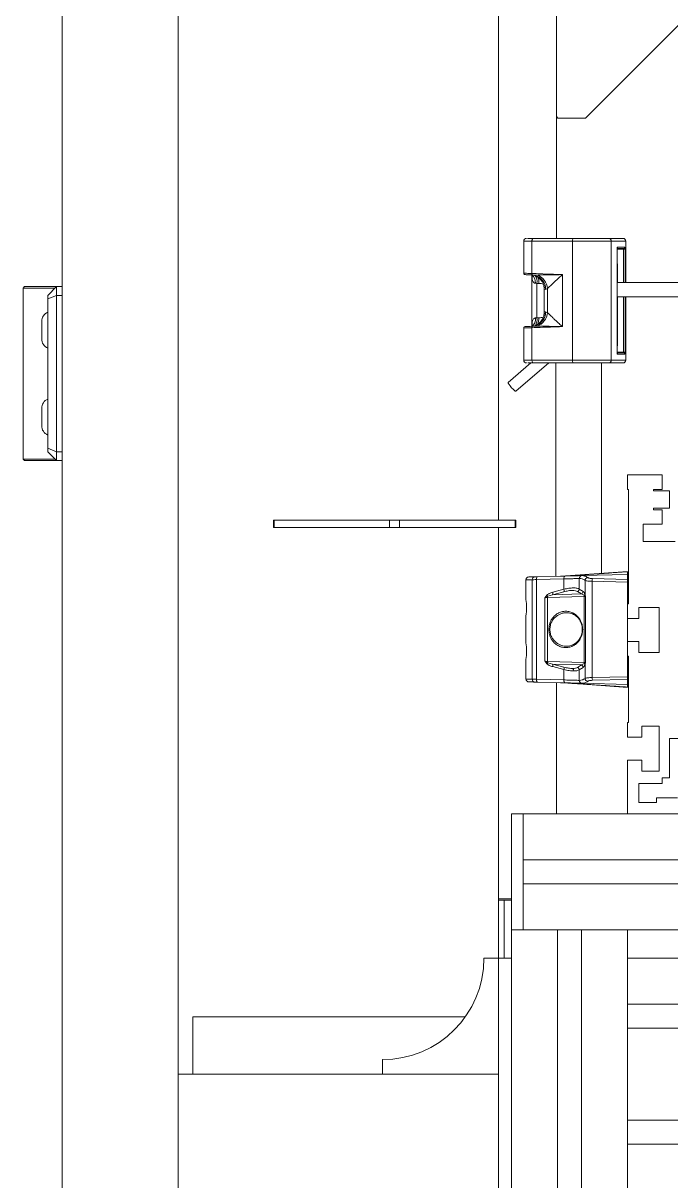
# Model space of a CAD drawing. Header units: millimetres. Extents: x 169 to 14583, y -399 to 10804.
# Drawn here: x 11389.7 to 11613.2, y 1753.1 to 2152.7 of the extents above; entities that cross this region are included whole.
import ezdxf

# ---------------------------------------------------------------- set-up
doc = ezdxf.new("R2010")
doc.units = ezdxf.units.MM
doc.header["$LTSCALE"] = 35

msp = doc.modelspace()

# ---------------------------------------------------------------- linework, layer by layer
at = {"color": 7, "linetype": 'Continuous', "lineweight": 18}
for p, q in [((11403.243, 1076.159), (11403.243, 3276.159)), ((11443.243, 3236.159), (11443.243, 1076.159)), ((11553.743, 1981.159), (11553.743, 2199.459)), ((11573.743, 2078.459), (11573.743, 2199.459)), ((11653.743, 2189.959), (11583.743, 2119.959)), ((11573.743, 2120.459), (11574.243, 2119.959)), ((11583.743, 2119.959), (11574.243, 2119.959)), ((11578.847, 2078.459), (11579.153, 2078.459)), ((11596.682, 2078.459), (11591.717, 2078.459)), ((11562.472, 2077.459), (11562.472, 2066.317)), ((11562.472, 2077.459), (11565.308, 2077.459)), ((11565.308, 2077.459), (11579.315, 2077.459)), ((11565.308, 2077.459), (11565.308, 2066.32)), ((11579.315, 2077.459), (11592.699, 2077.459)), ((11579.315, 2036.459), (11579.315, 2077.459)), ((11592.699, 2036.459), (11592.699, 2077.459)), ((11592.699, 2077.459), (11597.664, 2077.459)), ((11594.666, 2074.759), (11594.666, 2039.159)), ((11594.675, 2074.759), (11594.666, 2074.759)), ((11594.675, 2039.159), (11594.675, 2074.759)), ((11594.675, 2074.759), (11596.892, 2074.759)), ((11594.682, 2074.959), (11596.854, 2074.959)), ((11597.345, 2075.459), (11594.798, 2075.459)), ((11597.477, 2074.759), (11596.892, 2074.759)), ((11596.892, 2074.759), (11596.892, 2063.234)), ((11597.477, 2063.234), (11597.477, 2074.759)), ((11597.664, 2077.459), (11597.664, 2063.234)), ((11597.699, 2077.459), (11597.664, 2077.459)), ((11597.699, 2063.234), (11597.699, 2077.459)), ((11594.798, 2069.559), (11594.675, 2069.559)), ((11594.798, 2069.559), (11594.807, 2069.559)), ((11594.798, 2063.234), (11594.798, 2069.559)), ((11594.807, 2063.234), (11594.807, 2069.559)), ((11565.279, 2065.629), (11565.279, 2048.289)), ((11565.302, 2065.83), (11566.215, 2065.709)), ((11565.302, 2065.83), (11565.533, 2065.821)), ((11565.364, 2065.456), (11565.358, 2065.629)), ((11565.533, 2065.821), (11567.122, 2065.791)), ((11567.045, 2062.901), (11566.485, 2062.944)), ((11567.045, 2051.017), (11567.045, 2062.901)), ((11567.728, 2062.888), (11567.045, 2062.901)), ((11575.835, 2065.934), (11575.835, 2047.984)), ((11633.784, 2063.234), (11594.675, 2063.234)), ((11390.243, 2061.779), (11389.743, 2061.279)), ((11389.743, 2061.279), (11389.743, 2002.279)), ((11400.743, 2061.279), (11389.743, 2061.279)), ((11390.243, 2061.779), (11401.243, 2061.779)), ((11401.243, 2061.779), (11398.243, 2058.779)), ((11401.243, 2058.779), (11398.243, 2057.536)), ((11398.243, 2057.536), (11398.243, 2058.779)), ((11401.243, 2061.779), (11401.243, 2058.779)), ((11401.243, 2061.779), (11403.243, 2061.779)), ((11401.243, 2058.779), (11401.243, 2004.779)), ((11403.243, 2058.779), (11401.243, 2058.779)), ((11569.586, 2060.877), (11569.586, 2053.041)), ((11570.044, 2060.833), (11569.969, 2060.833)), ((11570.673, 2061.133), (11570.044, 2060.833)), ((11570.673, 2061.133), (11570.673, 2052.785)), ((11594.675, 2058.234), (11630.535, 2058.234)), ((11594.798, 2041.559), (11594.798, 2058.234)), ((11594.807, 2041.559), (11594.807, 2058.234)), ((11596.892, 2058.234), (11596.892, 2039.159)), ((11597.477, 2039.159), (11597.477, 2058.234)), ((11597.664, 2058.234), (11597.664, 2036.459)), ((11597.699, 2036.459), (11597.699, 2058.234)), ((11398.243, 2006.022), (11398.243, 2057.536)), ((11566.485, 2050.974), (11567.045, 2051.017)), ((11567.045, 2051.017), (11567.728, 2051.03)), ((11569.969, 2053.085), (11570.044, 2053.085)), ((11570.044, 2053.085), (11570.673, 2052.785)), ((11396.143, 2043.779), (11396.143, 2049.779)), ((11562.472, 2047.601), (11562.472, 2036.459)), ((11566.217, 2048.209), (11565.302, 2048.088)), ((11565.533, 2048.097), (11565.302, 2048.088)), ((11565.308, 2036.459), (11565.308, 2047.598)), ((11565.358, 2048.289), (11565.364, 2048.456)), ((11567.122, 2048.127), (11565.533, 2048.097)), ((11594.675, 2039.159), (11594.666, 2039.159)), ((11594.675, 2041.559), (11594.798, 2041.559)), ((11596.892, 2039.159), (11594.675, 2039.159)), ((11596.854, 2038.959), (11594.682, 2038.959)), ((11594.798, 2041.559), (11594.807, 2041.559)), ((11594.798, 2038.459), (11597.345, 2038.459)), ((11596.892, 2039.159), (11597.477, 2039.159)), ((11564.97, 2035.459), (11557.105, 2028.741)), ((11559.703, 2025.699), (11571.129, 2035.459)), ((11565.308, 2036.459), (11562.472, 2036.459)), ((11563.522, 2035.459), (11563.534, 2035.459)), ((11579.315, 2036.459), (11565.308, 2036.459)), ((11573.543, 2035.459), (11573.543, 1961.812)), ((11592.699, 2036.459), (11579.315, 2036.459)), ((11589.343, 1962.823), (11589.343, 2035.459)), ((11596.682, 2035.459), (11591.717, 2035.459)), ((11597.664, 2036.459), (11592.699, 2036.459)), ((11597.664, 2036.459), (11597.699, 2036.459)), ((11396.143, 2013.779), (11396.143, 2019.779)), ((11389.743, 2002.279), (11390.243, 2001.779)), ((11389.743, 2002.279), (11400.743, 2002.279)), ((11401.243, 2004.779), (11398.243, 2006.022)), ((11398.243, 2004.779), (11398.243, 2006.022)), ((11401.243, 2001.779), (11398.243, 2004.779)), ((11401.243, 2004.779), (11401.243, 2001.779)), ((11401.243, 2004.779), (11403.243, 2004.779)), ((11401.243, 2001.779), (11390.243, 2001.779)), ((11403.243, 2001.779), (11401.243, 2001.779)), ((11598.243, 1991.779), (11598.243, 1996.779)), ((11598.243, 1996.779), (11610.243, 1996.779)), ((11610.243, 1996.779), (11610.243, 1991.779)), ((11598.643, 1991.779), (11598.243, 1991.779)), ((11598.643, 1952.279), (11598.643, 1991.779)), ((11607.243, 1991.779), (11607.243, 1991.279)), ((11610.243, 1991.779), (11607.243, 1991.779)), ((11607.243, 1991.279), (11612.743, 1991.279)), ((11612.743, 1991.279), (11612.743, 1985.279)), ((11607.243, 1985.279), (11607.243, 1984.779)), ((11612.743, 1985.279), (11607.243, 1985.279)), ((11607.243, 1984.779), (11610.243, 1984.779)), ((11610.243, 1984.779), (11610.243, 1979.779)), ((11476.085, 1981.159), (11476.085, 1978.659)), ((11476.085, 1981.159), (11476.352, 1981.159)), ((11476.352, 1978.659), (11476.085, 1978.659)), ((11476.352, 1981.159), (11476.352, 1978.659)), ((11516.19, 1981.159), (11476.352, 1981.159)), ((11516.19, 1978.659), (11476.352, 1978.659)), ((11516.19, 1978.659), (11516.19, 1981.159)), ((11516.19, 1981.159), (11519.654, 1981.159)), ((11519.654, 1978.659), (11516.19, 1978.659)), ((11519.654, 1981.159), (11519.654, 1978.659)), ((11559.491, 1981.159), (11519.654, 1981.159)), ((11559.491, 1978.659), (11519.654, 1978.659)), ((11553.743, 1850.459), (11553.743, 1978.659)), ((11559.491, 1978.659), (11559.491, 1981.159)), ((11559.491, 1981.159), (11559.759, 1981.159)), ((11559.759, 1978.659), (11559.491, 1978.659)), ((11559.759, 1978.659), (11559.759, 1981.159)), ((11603.743, 1979.779), (11603.743, 1973.779)), ((11610.243, 1979.779), (11603.743, 1979.779)), ((11603.743, 1973.779), (11614.743, 1973.779)), ((11577.01, 1961.943), (11598.243, 1963.459)), ((11596.984, 1963.369), (11577.154, 1961.947)), ((11582.563, 1962.048), (11598.243, 1962.459)), ((11598.243, 1963.459), (11596.984, 1963.369)), ((11598.243, 1960.721), (11598.243, 1962.459)), ((11563.243, 1960.627), (11563.243, 1953.833)), ((11565.402, 1926.296), (11565.402, 1960.622)), ((11566.839, 1960.647), (11576.339, 1960.896)), ((11566.839, 1926.271), (11566.839, 1960.647)), ((11567.226, 1961.647), (11576.726, 1961.896)), ((11575.211, 1961.856), (11577.01, 1961.943)), ((11577.01, 1961.94), (11575.818, 1961.884)), ((11576.339, 1960.896), (11576.339, 1957.325)), ((11577.719, 1961.988), (11577.01, 1961.94)), ((11577.154, 1961.947), (11577.01, 1961.943)), ((11577.01, 1961.94), (11577.01, 1961.943)), ((11581.645, 1961.049), (11581.651, 1961.049)), ((11581.651, 1961.049), (11581.651, 1957.415)), ((11582.569, 1962.049), (11582.563, 1962.048)), ((11583.642, 1960.393), (11583.642, 1955.603)), ((11586.052, 1960.064), (11598.243, 1959.788)), ((11586.052, 1926.854), (11586.052, 1960.064)), ((11586.167, 1961.018), (11598.243, 1960.721)), ((11598.243, 1952.279), (11598.243, 1959.788)), ((11570.487, 1955.328), (11569.739, 1954.334)), ((11570.751, 1954.934), (11569.739, 1954.334)), ((11569.739, 1954.334), (11569.739, 1932.584)), ((11570.697, 1954.54), (11583.381, 1954.872)), ((11570.697, 1954.54), (11570.697, 1932.378)), ((11572.429, 1955.442), (11570.751, 1954.934)), ((11576.303, 1956.459), (11572.429, 1955.442)), ((11582.371, 1955.702), (11572.429, 1955.442)), ((11576.339, 1957.325), (11572.465, 1956.308)), ((11582.371, 1955.702), (11581.083, 1956.549)), ((11582.939, 1956.568), (11581.651, 1957.415)), ((11583.384, 1955.237), (11582.371, 1955.702)), ((11583.381, 1954.872), (11583.443, 1954.873)), ((11583.381, 1932.046), (11583.381, 1954.872)), ((11583.417, 1955.201), (11583.384, 1955.237)), ((11583.473, 1955.155), (11583.417, 1955.201)), ((11583.443, 1954.873), (11583.829, 1954.814)), ((11583.829, 1954.814), (11583.473, 1955.155)), ((11583.642, 1955.603), (11583.66, 1955.529)), ((11583.66, 1955.529), (11583.829, 1954.814)), ((11583.829, 1954.814), (11583.829, 1932.104)), ((11563.243, 1953.833), (11563.24, 1953.836)), ((11598.243, 1947.279), (11598.243, 1952.279)), ((11598.243, 1952.279), (11598.643, 1952.279)), ((11609.243, 1951.029), (11602.243, 1951.029)), ((11602.243, 1951.029), (11602.243, 1947.279)), ((11609.243, 1935.529), (11609.243, 1951.029)), ((11563.24, 1948.082), (11563.243, 1948.085)), ((11563.243, 1948.085), (11563.243, 1938.833)), ((11598.243, 1939.279), (11598.243, 1947.279)), ((11602.243, 1947.279), (11598.243, 1947.279)), ((11571.496, 1943.459), (11571.143, 1943.459)), ((11582.824, 1943.459), (11582.693, 1943.459)), ((11563.243, 1938.833), (11563.24, 1938.836)), ((11598.243, 1934.279), (11598.243, 1939.279)), ((11598.243, 1939.279), (11602.243, 1939.279)), ((11602.243, 1939.279), (11602.243, 1935.529)), ((11598.243, 1927.13), (11598.243, 1934.279)), ((11598.643, 1934.279), (11598.243, 1934.279)), ((11598.643, 1911.279), (11598.643, 1934.279)), ((11602.243, 1935.529), (11609.243, 1935.529)), ((11563.24, 1933.082), (11563.243, 1933.085)), ((11563.243, 1933.085), (11563.243, 1926.291)), ((11569.739, 1932.584), (11570.487, 1931.59)), ((11569.739, 1932.584), (11570.751, 1931.984)), ((11583.381, 1932.046), (11570.697, 1932.378)), ((11570.751, 1931.984), (11572.429, 1931.476)), ((11582.371, 1931.216), (11572.429, 1931.476)), ((11572.429, 1931.476), (11576.303, 1930.459)), ((11572.465, 1930.61), (11576.339, 1929.593)), ((11581.083, 1930.369), (11582.371, 1931.216)), ((11581.651, 1929.503), (11582.939, 1930.35)), ((11582.371, 1931.216), (11583.384, 1931.681)), ((11583.829, 1932.104), (11583.381, 1932.046)), ((11583.384, 1931.681), (11583.417, 1931.717)), ((11583.417, 1931.717), (11583.829, 1932.104)), ((11583.66, 1931.389), (11583.642, 1931.315)), ((11583.642, 1931.315), (11583.642, 1926.525)), ((11583.829, 1932.104), (11583.66, 1931.389)), ((11563.375, 1926.346), (11563.243, 1926.35)), ((11576.339, 1926.022), (11566.839, 1926.271)), ((11576.339, 1929.593), (11576.339, 1926.022)), ((11581.651, 1929.503), (11581.651, 1925.869)), ((11598.243, 1927.13), (11586.052, 1926.854)), ((11598.243, 1926.197), (11586.167, 1925.899)), ((11598.243, 1924.459), (11598.243, 1926.197)), ((11576.726, 1925.022), (11567.226, 1925.271)), ((11573.743, 1879.779), (11573.743, 1925.1)), ((11577.01, 1924.975), (11575.211, 1925.062)), ((11575.818, 1925.034), (11577.01, 1924.978)), ((11577.01, 1924.978), (11577.719, 1924.93)), ((11577.01, 1924.975), (11577.154, 1924.971)), ((11598.243, 1923.459), (11577.01, 1924.975)), ((11577.154, 1924.971), (11596.984, 1923.549)), ((11581.651, 1925.869), (11581.645, 1925.869)), ((11598.243, 1924.459), (11582.563, 1924.87)), ((11582.563, 1924.87), (11582.569, 1924.869)), ((11596.984, 1923.549), (11598.243, 1923.459)), ((11598.243, 1911.279), (11598.643, 1911.279)), ((11598.243, 1906.279), (11598.243, 1911.279)), ((11603.243, 1906.279), (11598.243, 1906.279)), ((11609.243, 1910.029), (11603.243, 1910.029)), ((11603.243, 1910.029), (11603.243, 1906.279)), ((11609.243, 1894.529), (11609.243, 1910.029)), ((11628.743, 1905.779), (11612.743, 1905.779)), ((11612.743, 1905.779), (11612.743, 1892.279)), ((11598.243, 1879.779), (11598.243, 1898.279)), ((11598.243, 1898.279), (11603.243, 1898.279)), ((11603.243, 1898.279), (11603.243, 1894.529)), ((11603.243, 1894.529), (11609.243, 1894.529)), ((11602.243, 1890.279), (11602.243, 1883.779)), ((11610.243, 1890.279), (11602.243, 1890.279)), ((11612.743, 1892.279), (11610.243, 1892.279)), ((11610.243, 1892.279), (11610.243, 1890.279)), ((11602.243, 1883.779), (11608.243, 1883.779)), ((11608.243, 1883.779), (11608.243, 1885.279)), ((11608.243, 1885.279), (11615.493, 1885.279)), ((11558.243, 1879.779), (11562.243, 1879.779)), ((11558.243, 1839.779), (11558.243, 1879.779)), ((11562.243, 1863.929), (11562.243, 1879.779)), ((11562.243, 1879.779), (11915.243, 1879.779)), ((11562.243, 1839.779), (11562.243, 1879.779)), ((11615.493, 1879.779), (11598.243, 1879.779)), ((11562.243, 1863.929), (11915.243, 1863.929)), ((11562.243, 1839.779), (11562.243, 1855.629)), ((11562.243, 1855.629), (11915.243, 1855.629)), ((11553.743, 1850.459), (11558.243, 1850.459)), ((11553.743, 1849.959), (11553.743, 1850.459)), ((11553.743, 1829.959), (11553.743, 1849.959)), ((11553.743, 1849.959), (11555.743, 1849.959)), ((11555.743, 1849.959), (11555.743, 1829.959)), ((11555.743, 1849.959), (11558.243, 1849.959)), ((11562.243, 1839.779), (11558.243, 1839.779)), ((11558.243, 1219.779), (11558.243, 1839.779)), ((11574.093, 1839.779), (11558.243, 1839.779)), ((11562.243, 1839.779), (11915.243, 1839.779)), ((11574.093, 1219.779), (11574.093, 1839.779)), ((11582.393, 1219.779), (11582.393, 1839.779)), ((11598.243, 1839.779), (11582.393, 1839.779)), ((11598.243, 1219.779), (11598.243, 1839.779)), ((11548.743, 1829.959), (11553.743, 1829.959)), ((11553.743, 1194.959), (11553.743, 1829.959)), ((11558.243, 1829.959), (11553.743, 1829.959)), ((11555.743, 1829.959), (11558.243, 1829.959)), ((11879.243, 1829.959), (11598.243, 1829.959)), ((11879.243, 1814.109), (11598.243, 1814.109)), ((11448.243, 1809.779), (11448.243, 1789.959)), ((11448.243, 1809.779), (11542.339, 1809.779)), ((11879.243, 1805.809), (11598.243, 1805.809)), ((11513.743, 1789.959), (11513.743, 1794.959)), ((11443.243, 1789.959), (11553.743, 1789.959)), ((11553.743, 1789.959), (11553.743, 1409.959)), ((11879.243, 1774.109), (11598.243, 1774.109)), ((11879.243, 1765.809), (11598.243, 1765.809))]:
    msp.add_line(p, q, dxfattribs=at)
at = {"color": 7, "linetype": 'Continuous', "lineweight": 18, "flags": 128}
for points in [[(11565.308, 2077.459), (11565.317, 2077.654), (11565.346, 2077.842), (11565.394, 2078.015), (11565.457, 2078.166), (11565.535, 2078.29), (11565.623, 2078.383), (11565.719, 2078.44), (11565.819, 2078.459)], [(11565.308, 2066.32), (11565.309, 2066.226), (11565.32, 2066.136), (11565.34, 2066.052), (11565.367, 2065.977), (11565.402, 2065.915), (11565.442, 2065.867), (11565.486, 2065.836), (11565.533, 2065.821)], [(11565.308, 2047.598), (11565.309, 2047.692), (11565.32, 2047.782), (11565.34, 2047.866), (11565.367, 2047.94), (11565.402, 2048.003), (11565.442, 2048.05), (11565.486, 2048.082), (11565.533, 2048.097)], [(11565.819, 2035.459), (11565.719, 2035.478), (11565.623, 2035.535), (11565.535, 2035.627), (11565.457, 2035.752), (11565.394, 2035.903), (11565.346, 2036.076), (11565.317, 2036.264), (11565.308, 2036.459)], [(11557.105, 2028.741), (11557.092, 2028.72), (11557.149, 2028.487), (11557.398, 2028.061), (11557.799, 2027.507), (11558.293, 2026.91), (11558.804, 2026.359), (11559.254, 2025.94), (11559.574, 2025.715), (11559.703, 2025.699)], [(11566.839, 1960.647), (11566.842, 1960.841), (11566.861, 1961.027), (11566.895, 1961.199), (11566.943, 1961.35), (11567.002, 1961.475), (11567.071, 1961.568), (11567.146, 1961.626), (11567.226, 1961.647)], [(11576.726, 1961.896), (11576.647, 1961.874), (11576.571, 1961.816), (11576.503, 1961.723), (11576.443, 1961.599), (11576.396, 1961.448), (11576.362, 1961.276), (11576.343, 1961.09), (11576.339, 1960.896)], [(11567.226, 1925.271), (11567.146, 1925.292), (11567.071, 1925.35), (11567.002, 1925.443), (11566.943, 1925.568), (11566.895, 1925.719), (11566.861, 1925.891), (11566.842, 1926.077), (11566.839, 1926.271)], [(11564.217, 1925.35), (11564.025, 1925.374), (11563.854, 1925.428)], [(11576.726, 1925.022), (11576.647, 1925.043), (11576.571, 1925.102), (11576.503, 1925.195), (11576.443, 1925.319), (11576.396, 1925.47), (11576.362, 1925.642), (11576.343, 1925.828), (11576.339, 1926.022)]]:
    msp.add_lwpolyline(points, dxfattribs=at)
at = {"color": 7, "linetype": 'Continuous', "lineweight": 18}
for centre, radius, start, end in [((11563.472, 2077.459), 1, 90, 180), ((11580.828, 2077.701), 1.532, 150.3439, 189.07703), ((11591.708, 2077.468), 0.991, 359.49284, 89.4837), ((11596.673, 2077.468), 0.991, 359.49284, 89.4837), ((11596.699, 2077.459), 1, 0, 90), ((11594.291, 2075.459), 0.507, 329.30754, 0.03296), ((11596.85, 2075.455), 0.496, 270.5163, 0.50716), ((11596.597, 2074.807), 0.299, 350.7117, 30.51008), ((11592.766, 2069.559), 2.032, 359.99071, 20.00472), ((11563.321, 2063.306), 3.185, 353.47218, 51.9271), ((11565.093, 2060.89), 4.951, 359.34679, 84.89672), ((11565.039, 2060.92), 4.932, 358.98403, 76.19527), ((11562.812, 2063.35), 4.256, 353.95213, 32.42574), ((11565.266, 2060.693), 5.425, 4.65567, 69.99765), ((11563.525, 2063.175), 4.213, 356.09908, 28.93257), ((11399.643, 2049.779), 3.5, 113.57818, 180), ((11563.686, 2050.486), 2.842, 300.5081, 9.89319), ((11565.093, 2053.028), 4.951, 275.10328, 0.65321), ((11565.039, 2052.998), 4.932, 283.81984, 1.0158), ((11562.859, 2050.564), 4.21, 326.92351, 6.17379), ((11565.266, 2053.225), 5.425, 290.00241, 355.34433), ((11563.449, 2050.763), 4.287, 330.93722, 3.56695), ((11399.643, 2043.779), 3.5, 180, 246.42182), ((11592.766, 2041.559), 2.032, 339.99528, 0.00929), ((11594.291, 2038.459), 0.507, 359.96772, 30.28586), ((11596.597, 2039.111), 0.299, 329.48992, 9.2883), ((11596.85, 2038.463), 0.496, 359.49284, 89.4837), ((11563.472, 2036.459), 1, 180, 270), ((11580.828, 2036.217), 1.532, 170.92297, 209.6561), ((11591.708, 2036.45), 0.991, 270.5163, 0.50716), ((11596.673, 2036.45), 0.991, 270.5163, 0.50716), ((11596.699, 2036.459), 1, 270, 0), ((11399.643, 2019.779), 3.5, 113.57818, 180), ((11399.643, 2013.779), 3.5, 180, 246.42182), ((11566.349, 1960.677), 0.948, 94.85752, 183.34864), ((11576.634, 1964.46), 2.566, 271.52373, 281.67717), ((11582.616, 1961.078), 0.972, 93.1478, 181.74503), ((11582.623, 1961.078), 0.972, 93.14677, 181.70994), ((11584.696, 1960.315), 1.056, 97.35144, 175.7668), ((11589.271, 1960.159), 3.221, 164.53268, 181.69307), ((11568.98, 1954.03), 1.989, 27.04016, 40.74892), ((11572.009, 1954.559), 1.313, 163.40822, 180.83953), ((11571.206, 1955.927), 1.316, 338.35761, 16.81165), ((11575.08, 1956.945), 1.316, 338.35761, 16.81165), ((11580.584, 1957.495), 1.07, 297.81077, 355.68846), ((11581.872, 1956.648), 1.07, 297.81077, 355.68846), ((11584.708, 1954.89), 1.328, 166.47264, 180.77838), ((11582.837, 1955.897), 0.858, 309.64963, 339.9177), ((11582.882, 1955.85), 0.842, 309.51049, 337.58913), ((11584.75, 1954.874), 1.307, 167.57767, 180.04332), ((11544.232, 1950.959), 19.227, 351.40244, 8.59756), ((11544.232, 1935.959), 19.227, 351.40244, 8.59756), ((11568.98, 1932.888), 1.989, 319.25108, 332.95984), ((11572.009, 1932.359), 1.313, 179.16047, 196.59178), ((11571.206, 1930.991), 1.316, 343.18835, 21.64239), ((11575.08, 1929.973), 1.316, 343.18835, 21.64239), ((11580.584, 1929.423), 1.07, 4.31154, 62.18923), ((11581.872, 1930.269), 1.07, 4.31154, 62.18923), ((11584.708, 1932.028), 1.328, 179.22162, 193.52736), ((11582.837, 1931.02), 0.858, 20.0823, 50.35037), ((11582.882, 1931.068), 0.842, 22.41087, 50.48951), ((11564.243, 1926.35), 1, 180, 208.30878), ((11566.349, 1926.241), 0.948, 176.65136, 265.14248), ((11578.648, 1929.167), 1.091, 357.8573, 49.13491), ((11584.696, 1926.603), 1.056, 184.2332, 262.64856), ((11589.271, 1926.758), 3.221, 178.30693, 195.46732), ((11576.634, 1922.458), 2.566, 78.32283, 88.47627), ((11582.616, 1925.84), 0.972, 178.25497, 266.8522), ((11582.623, 1925.84), 0.972, 178.29006, 266.85327), ((11513.743, 1829.959), 35, 270, 0)]:
    msp.add_arc(centre, radius, start, end, dxfattribs=at)
for points, knots in [([(11565.819, 2078.459), (11565.437, 2078.459), (11564.655, 2078.459), (11563.993, 2078.459), (11563.851, 2078.459), (11563.831, 2078.459)], [0, 0, 0, 0, 0.4508522, 0.9236219, 1, 1, 1, 1]), ([(11591.717, 2078.459), (11591.564, 2078.459), (11591.249, 2078.459), (11590.314, 2078.459), (11589.018, 2078.459), (11587.372, 2078.459), (11585.479, 2078.459), (11583.459, 2078.459), (11581.436, 2078.459), (11580.131, 2078.459), (11579.497, 2078.459)], [0, 0, 0, 0, 0.11658, 0.2400889, 0.3686911, 0.5, 0.6313089, 0.7599111, 0.88342, 1, 1, 1, 1]), ([(11594.798, 2075.459), (11594.781, 2075.45), (11594.756, 2075.435), (11594.725, 2075.348), (11594.704, 2075.258), (11594.687, 2075.146), (11594.671, 2074.983), (11594.668, 2074.847), (11594.666, 2074.759)], [0, 0, 0, 0, 0.239443, 0.3694769, 0.4999998, 0.6300339, 0.760557, 1, 1, 1, 1]), ([(11594.675, 2074.759), (11594.676, 2074.826), (11594.678, 2074.918), (11594.687, 2075.034), (11594.696, 2075.111), (11594.707, 2075.173), (11594.715, 2075.207), (11594.716, 2075.208), (11594.716, 2075.209)], [0, 0, 0, 0, 0.3164779, 0.4363052, 0.61533, 0.775385, 0.9155727, 1, 1, 1, 1]), ([(11597.477, 2074.759), (11597.475, 2074.847), (11597.472, 2074.983), (11597.456, 2075.146), (11597.439, 2075.257), (11597.418, 2075.348), (11597.387, 2075.435), (11597.362, 2075.45), (11597.345, 2075.459)], [0, 0, 0, 0, 0.239443, 0.3694769, 0.4999998, 0.6300339, 0.760557, 1, 1, 1, 1]), ([(11562.472, 2066.439), (11562.473, 2066.413), (11562.476, 2066.36), (11562.493, 2066.29), (11562.515, 2066.235), (11562.545, 2066.175), (11562.629, 2066.06), (11562.785, 2065.968), (11563.096, 2065.911), (11563.444, 2065.902), (11563.704, 2065.896)], [0, 0, 0, 0, 0.0260699, 0.05267252, 0.06685078, 0.08247278, 0.12146885, 0.24278268, 0.43231241, 1, 1, 1, 1]), ([(11562.533, 2066.437), (11562.517, 2066.436), (11562.457, 2066.433), (11562.908, 2066.411), (11563.831, 2066.372), (11564.794, 2066.338), (11565.308, 2066.32)], [0, 0, 0, 0, 0.1086238, 0.4088794, 0.684791, 1, 1, 1, 1]), ([(11565.308, 2066.32), (11566.264, 2066.284), (11568.331, 2066.206), (11571.839, 2066.077), (11574.446, 2065.984), (11575.835, 2065.934)], [0, 0, 0, 0, 0.2870961, 0.6204337, 1, 1, 1, 1]), ([(11563.049, 2065.942), (11562.995, 2065.941), (11562.886, 2065.938), (11563.3, 2065.913), (11564.096, 2065.877), (11564.906, 2065.845), (11565.302, 2065.83)], [0, 0, 0, 0, 0.2445437, 0.499926, 0.7553503, 1, 1, 1, 1]), ([(11565.122, 2065.883), (11565.287, 2065.607), (11565.479, 2065.285), (11565.383, 2065.289), (11565.369, 2065.29)], [0, 0, 0, 0, 0.8574136, 1, 1, 1, 1]), ([(11566.485, 2062.944), (11566.417, 2062.956), (11566.272, 2062.98), (11565.997, 2063.143), (11565.638, 2063.587), (11565.331, 2064.396), (11565.353, 2065.099), (11565.364, 2065.456)], [0, 0, 0, 0, 0.0700058, 0.1470592, 0.3311525, 0.6601664, 1, 1, 1, 1]), ([(11566.215, 2065.709), (11566.29, 2065.676), (11566.438, 2065.61), (11566.883, 2065.393), (11567.438, 2065.046), (11568.058, 2064.532), (11568.662, 2063.838), (11569.166, 2062.968), (11569.517, 2061.962), (11569.563, 2061.241), (11569.586, 2060.879)], [0, 0, 0, 0, 0.1273863, 0.2474812, 0.3646101, 0.4830116, 0.605719, 0.7337688, 0.8660854, 1, 1, 1, 1]), ([(11567.122, 2065.791), (11568.491, 2065.8), (11571.255, 2065.817), (11574.299, 2065.895), (11575.835, 2065.934)], [0, 0, 0, 0, 0.4956838, 1, 1, 1, 1]), ([(11567.728, 2062.888), (11568.271, 2062.861), (11568.867, 2062.83), (11569.21, 2062.655), (11569.241, 2062.639)], [0, 0, 0, 0, 0.9105634, 1, 1, 1, 1]), ([(11575.835, 2065.934), (11575.451, 2065.591), (11574.746, 2064.963), (11573.775, 2064.058), (11572.953, 2063.276), (11572.253, 2062.603), (11571.452, 2061.825), (11570.988, 2061.413), (11570.673, 2061.133)], [0, 0, 0, 0, 0.186244, 0.3416497, 0.5006845, 0.632916, 0.750904, 1, 1, 1, 1]), ([(11569.969, 2060.833), (11569.757, 2060.851), (11569.517, 2060.872), (11569.609, 2060.877), (11569.62, 2060.877)], [0, 0, 0, 0, 0.8802038, 1, 1, 1, 1]), ([(11565.364, 2048.456), (11565.353, 2048.815), (11565.33, 2049.52), (11565.638, 2050.331), (11565.997, 2050.775), (11566.272, 2050.937), (11566.417, 2050.962), (11566.485, 2050.974)], [0, 0, 0, 0, 0.3410328, 0.6694488, 0.8532042, 0.9301185, 1, 1, 1, 1]), ([(11569.586, 2053.039), (11569.563, 2052.676), (11569.517, 2051.956), (11569.166, 2050.95), (11568.662, 2050.08), (11568.058, 2049.385), (11567.438, 2048.872), (11566.883, 2048.525), (11566.438, 2048.307), (11566.29, 2048.242), (11566.215, 2048.209)], [0, 0, 0, 0, 0.1339146, 0.2662312, 0.394281, 0.5169884, 0.6353899, 0.7525188, 0.8726137, 1, 1, 1, 1]), ([(11569.241, 2051.279), (11569.21, 2051.263), (11568.867, 2051.087), (11568.271, 2051.057), (11567.728, 2051.03)], [0, 0, 0, 0, 0.0894366, 1, 1, 1, 1]), ([(11569.62, 2053.041), (11569.609, 2053.041), (11569.517, 2053.046), (11569.757, 2053.067), (11569.969, 2053.085)], [0, 0, 0, 0, 0.1197962, 1, 1, 1, 1]), ([(11570.673, 2052.785), (11570.813, 2052.665), (11571.111, 2052.41), (11571.645, 2051.902), (11572.251, 2051.318), (11572.954, 2050.641), (11573.775, 2049.86), (11574.746, 2048.955), (11575.451, 2048.326), (11575.835, 2047.984)], [0, 0, 0, 0, 0.1172993, 0.2496179, 0.3675154, 0.4996573, 0.6585727, 0.8138725, 1, 1, 1, 1]), ([(11563.643, 2048.015), (11563.356, 2048.002), (11562.936, 2047.983), (11562.754, 2047.936), (11562.667, 2047.877), (11562.624, 2047.836), (11562.6, 2047.808), (11562.581, 2047.784), (11562.569, 2047.766), (11562.556, 2047.747), (11562.54, 2047.721), (11562.522, 2047.686), (11562.481, 2047.592), (11562.476, 2047.531), (11562.472, 2047.479)], [0, 0, 0, 0, 0.51260602, 0.74908333, 0.82104811, 0.84549004, 0.86395891, 0.87156553, 0.87846654, 0.88499462, 0.89146949, 0.90518164, 0.92084756, 1, 1, 1, 1]), ([(11565.308, 2047.598), (11564.794, 2047.58), (11563.831, 2047.546), (11562.908, 2047.507), (11562.457, 2047.485), (11562.517, 2047.482), (11562.534, 2047.481)], [0, 0, 0, 0, 0.3145992, 0.5899858, 0.8896615, 1, 1, 1, 1]), ([(11565.302, 2048.088), (11564.906, 2048.073), (11564.096, 2048.041), (11563.3, 2048.004), (11562.886, 2047.98), (11562.995, 2047.977), (11563.049, 2047.976)], [0, 0, 0, 0, 0.2446497, 0.500074, 0.7554563, 1, 1, 1, 1]), ([(11565.385, 2048.626), (11565.389, 2048.632), (11565.467, 2048.764), (11565.29, 2048.391), (11565.122, 2048.035)], [0, 0, 0, 0, 0.0467164, 1, 1, 1, 1]), ([(11575.835, 2047.984), (11574.446, 2047.934), (11571.839, 2047.841), (11568.331, 2047.712), (11566.264, 2047.634), (11565.308, 2047.598)], [0, 0, 0, 0, 0.3795663, 0.7129039, 1, 1, 1, 1]), ([(11575.835, 2047.984), (11574.299, 2048.023), (11571.255, 2048.101), (11568.491, 2048.118), (11567.122, 2048.127)], [0, 0, 0, 0, 0.5043151, 1, 1, 1, 1]), ([(11594.666, 2039.159), (11594.668, 2039.071), (11594.671, 2038.935), (11594.687, 2038.772), (11594.704, 2038.661), (11594.725, 2038.57), (11594.756, 2038.483), (11594.781, 2038.468), (11594.798, 2038.459)], [0, 0, 0, 0, 0.239443, 0.3694769, 0.4999998, 0.6300339, 0.760557, 1, 1, 1, 1]), ([(11594.675, 2040.93), (11594.709, 2041), (11594.802, 2041.197), (11594.805, 2041.417), (11594.807, 2041.559)], [0, 0, 0, 0, 0.356032, 1, 1, 1, 1]), ([(11594.716, 2038.708), (11594.716, 2038.708), (11594.718, 2038.703), (11594.71, 2038.728), (11594.7, 2038.782), (11594.689, 2038.866), (11594.678, 2038.988), (11594.676, 2039.092), (11594.675, 2039.159)], [0, 0, 0, 0, 0.0138595, 0.1578538, 0.3428431, 0.5097575, 0.6832253, 1, 1, 1, 1]), ([(11597.345, 2038.459), (11597.362, 2038.468), (11597.387, 2038.483), (11597.418, 2038.57), (11597.439, 2038.66), (11597.456, 2038.772), (11597.472, 2038.935), (11597.475, 2039.071), (11597.477, 2039.159)], [0, 0, 0, 0, 0.239443, 0.3694769, 0.4999998, 0.6300339, 0.760557, 1, 1, 1, 1]), ([(11565.819, 2035.459), (11565.439, 2035.459), (11564.66, 2035.459), (11564.018, 2035.459), (11563.884, 2035.459), (11563.879, 2035.459)], [0, 0, 0, 0, 0.4781303, 0.9795041, 1, 1, 1, 1]), ([(11591.717, 2035.459), (11591.564, 2035.459), (11591.249, 2035.459), (11590.314, 2035.459), (11589.018, 2035.459), (11587.372, 2035.459), (11585.479, 2035.459), (11583.459, 2035.459), (11581.436, 2035.459), (11580.131, 2035.459), (11579.497, 2035.459)], [0, 0, 0, 0, 0.11658, 0.2400889, 0.3686911, 0.5, 0.6313089, 0.7599111, 0.88342, 1, 1, 1, 1]), ([(11577.154, 1961.947), (11579.45, 1962.1), (11584.107, 1962.411), (11591.138, 1962.88), (11595.871, 1963.195), (11598.243, 1963.353)], [0, 0, 0, 0, 0.3267926, 0.6626865, 1, 1, 1, 1]), ([(11598.243, 1962.459), (11598.243, 1962.471), (11598.243, 1962.495), (11598.243, 1962.724), (11598.243, 1963.104), (11598.243, 1963.353)], [0, 0, 0, 0, 0.2565362, 0.5130731, 1, 1, 1, 1]), ([(11564.217, 1961.568), (11564.093, 1961.552), (11563.903, 1961.527), (11563.677, 1961.4), (11563.521, 1961.271), (11563.396, 1961.112), (11563.276, 1960.883), (11563.256, 1960.692), (11563.243, 1960.568)], [0, 0, 0, 0, 0.2398153, 0.3685907, 0.5, 0.6314093, 0.7601847, 1, 1, 1, 1]), ([(11563.243, 1960.568), (11563.335, 1960.571), (11563.52, 1960.575), (11564.771, 1960.606), (11565.402, 1960.622)], [0, 0, 0, 0, 0.4953288, 1, 1, 1, 1]), ([(11564.217, 1961.568), (11564.308, 1961.57), (11564.489, 1961.575), (11565.681, 1961.606), (11566.268, 1961.622)], [0, 0, 0, 0, 0.5069287, 1, 1, 1, 1]), ([(11566.839, 1960.647), (11566.524, 1960.642), (11565.929, 1960.631), (11565.571, 1960.625), (11565.402, 1960.622)], [0, 0, 0, 0, 0.5293462, 1, 1, 1, 1]), ([(11567.226, 1961.647), (11567.027, 1961.642), (11566.63, 1961.631), (11566.389, 1961.625), (11566.268, 1961.622)], [0, 0, 0, 0, 0.5000284, 1, 1, 1, 1]), ([(11576.339, 1960.896), (11576.991, 1960.915), (11578.257, 1960.951), (11579.772, 1960.994), (11580.933, 1961.028), (11581.413, 1961.042), (11581.645, 1961.049)], [0, 0, 0, 0, 0.2732913, 0.5310591, 0.7732969, 1, 1, 1, 1]), ([(11576.726, 1961.896), (11577.377, 1961.913), (11578.691, 1961.947), (11580.348, 1961.99), (11581.711, 1962.026), (11582.281, 1962.041), (11582.563, 1962.048)], [0, 0, 0, 0, 0.2474554, 0.5000329, 0.7525928, 1, 1, 1, 1]), ([(11581.651, 1961.049), (11581.986, 1961.028), (11582.656, 1960.985), (11583.314, 1960.59), (11583.642, 1960.393)], [0, 0, 0, 0, 0.5003751, 1, 1, 1, 1]), ([(11582.569, 1962.049), (11582.741, 1962.044), (11583.033, 1962.035), (11583.441, 1961.938), (11583.812, 1961.803), (11584.184, 1961.619), (11584.44, 1961.445), (11584.561, 1961.362)], [0, 0, 0, 0, 0.2560913, 0.4376176, 0.6101078, 0.8148545, 1, 1, 1, 1]), ([(11583.642, 1960.393), (11583.769, 1960.347), (11583.993, 1960.266), (11584.579, 1960.16), (11585.252, 1960.087), (11585.791, 1960.072), (11586.052, 1960.064)], [0, 0, 0, 0, 0.28266287, 0.49958041, 0.75859299, 1, 1, 1, 1]), ([(11584.561, 1961.362), (11584.632, 1961.321), (11584.773, 1961.237), (11585.147, 1961.128), (11585.615, 1961.044), (11585.983, 1961.027), (11586.167, 1961.018)], [0, 0, 0, 0, 0.2497763, 0.49984, 0.7498983, 1, 1, 1, 1]), ([(11598.243, 1959.788), (11598.243, 1959.9), (11598.243, 1960.124), (11598.243, 1960.421), (11598.243, 1960.621), (11598.243, 1960.694), (11598.243, 1960.721)], [0, 0, 0, 0, 0.2793396, 0.5586098, 0.8397034, 1, 1, 1, 1]), ([(11569.739, 1954.334), (11569.916, 1954.39), (11570.264, 1954.501), (11570.555, 1954.527), (11570.697, 1954.54)], [0, 0, 0, 0, 0.5100253, 1, 1, 1, 1]), ([(11572.465, 1956.308), (11572.064, 1956.193), (11571.351, 1955.99), (11570.749, 1955.529), (11570.487, 1955.328)], [0, 0, 0, 0, 0.5637257, 1, 1, 1, 1]), ([(11581.083, 1956.549), (11580.854, 1956.66), (11580.393, 1956.884), (11579.271, 1956.957), (11577.901, 1956.836), (11576.834, 1956.585), (11576.303, 1956.459)], [0, 0, 0, 0, 0.24854642, 0.49930986, 0.75044388, 1, 1, 1, 1]), ([(11581.651, 1957.415), (11581.391, 1957.527), (11580.877, 1957.75), (11579.637, 1957.822), (11578.128, 1957.704), (11576.941, 1957.452), (11576.339, 1957.325)], [0, 0, 0, 0, 0.2524341, 0.4994389, 0.746349, 1, 1, 1, 1]), ([(11583.642, 1955.603), (11583.551, 1955.807), (11583.34, 1956.279), (11583.084, 1956.464), (11582.939, 1956.568)], [0, 0, 0, 0, 0.4327257, 1, 1, 1, 1]), ([(11582.824, 1943.459), (11582.812, 1943.757), (11582.789, 1944.358), (11582.591, 1945.298), (11582.304, 1946.094), (11581.97, 1946.748), (11581.646, 1947.26), (11581.264, 1947.75), (11580.642, 1948.397), (11579.703, 1949.084), (11578.402, 1949.618), (11576.983, 1949.806), (11575.565, 1949.618), (11574.264, 1949.084), (11573.325, 1948.397), (11572.702, 1947.75), (11572.209, 1947.117), (11571.815, 1946.434), (11571.532, 1945.732), (11571.246, 1944.849), (11571.187, 1944.06), (11571.143, 1943.459)], [0, 0, 0, 0, 0.0380687, 0.0767946, 0.1247251, 0.152566, 0.1812714, 0.2139593, 0.2477484, 0.3243812, 0.4097376, 0.5001816, 0.5906257, 0.675982, 0.7526149, 0.7863771, 0.8190918, 0.8755599, 0.899812, 0.9235557, 1, 1, 1, 1]), ([(11571.496, 1943.459), (11571.531, 1943.933), (11571.6, 1944.88), (11572.097, 1946.111), (11572.781, 1947.149), (11573.877, 1948.232), (11575.198, 1948.923), (11576.284, 1949.164), (11576.949, 1949.238), (11577.247, 1949.24), (11577.479, 1949.241)], [0, 0, 0, 0, 0.1257555, 0.2511128, 0.3681974, 0.5014013, 0.7504833, 0.8879571, 0.9133039, 1, 1, 1, 1]), ([(11577.479, 1949.241), (11578.098, 1949.165), (11579.191, 1949.031), (11580.741, 1948.038), (11581.797, 1946.805), (11582.381, 1945.522), (11582.651, 1944.436), (11582.679, 1943.795), (11582.694, 1943.459)], [0, 0, 0, 0, 0.2745103, 0.4839606, 0.6822821, 0.8232467, 0.9070948, 1, 1, 1, 1]), ([(11571.143, 1943.459), (11571.154, 1943.161), (11571.177, 1942.56), (11571.375, 1941.62), (11571.662, 1940.824), (11571.996, 1940.17), (11572.32, 1939.658), (11572.702, 1939.168), (11573.325, 1938.521), (11574.264, 1937.833), (11575.565, 1937.3), (11576.983, 1937.111), (11578.402, 1937.3), (11579.703, 1937.833), (11580.642, 1938.52), (11581.264, 1939.168), (11581.757, 1939.801), (11582.151, 1940.484), (11582.435, 1941.186), (11582.721, 1942.069), (11582.779, 1942.857), (11582.824, 1943.459)], [0, 0, 0, 0, 0.03806866, 0.07679463, 0.12472508, 0.15256602, 0.18127144, 0.21395935, 0.24774835, 0.32438122, 0.4097376, 0.50018163, 0.59062567, 0.67598205, 0.75261492, 0.78637705, 0.81909177, 0.87555992, 0.89981199, 0.92355574, 1, 1, 1, 1]), ([(11577.479, 1937.677), (11577.247, 1937.678), (11576.949, 1937.68), (11576.615, 1937.717), (11576.183, 1937.776), (11575.164, 1938.013), (11573.877, 1938.686), (11572.78, 1939.769), (11572.097, 1940.807), (11571.6, 1942.038), (11571.531, 1942.985), (11571.496, 1943.459)], [0, 0, 0, 0, 0.086647, 0.1119664, 0.1252512, 0.2495112, 0.4987496, 0.631888, 0.7489267, 0.8742557, 1, 1, 1, 1]), ([(11582.694, 1943.459), (11582.679, 1943.122), (11582.651, 1942.482), (11582.381, 1941.396), (11581.797, 1940.113), (11580.741, 1938.88), (11579.191, 1937.887), (11578.098, 1937.753), (11577.479, 1937.677)], [0, 0, 0, 0, 0.0929052, 0.1767533, 0.3177179, 0.5160394, 0.7254897, 1, 1, 1, 1]), ([(11570.697, 1932.378), (11570.555, 1932.391), (11570.264, 1932.417), (11569.916, 1932.528), (11569.739, 1932.584)], [0, 0, 0, 0, 0.4899747, 1, 1, 1, 1]), ([(11570.487, 1931.59), (11570.749, 1931.389), (11571.351, 1930.927), (11572.064, 1930.725), (11572.465, 1930.61)], [0, 0, 0, 0, 0.43627432, 1, 1, 1, 1]), ([(11576.303, 1930.459), (11576.872, 1930.323), (11578.002, 1930.054), (11578.911, 1930.013), (11579.362, 1929.992)], [0, 0, 0, 0, 0.5035924, 1, 1, 1, 1]), ([(11579.362, 1929.992), (11579.72, 1930.009), (11580.442, 1930.042), (11580.869, 1930.259), (11581.083, 1930.369)], [0, 0, 0, 0, 0.4970743, 1, 1, 1, 1]), ([(11582.939, 1930.35), (11583.084, 1930.454), (11583.34, 1930.638), (11583.551, 1931.111), (11583.642, 1931.315)], [0, 0, 0, 0, 0.5672743, 1, 1, 1, 1]), ([(11563.277, 1926.349), (11563.279, 1926.258), (11563.282, 1926.074), (11563.397, 1925.802), (11563.59, 1925.568), (11563.767, 1925.474), (11563.856, 1925.428)], [0, 0, 0, 0, 0.24342006, 0.49484985, 0.74913641, 1, 1, 1, 1]), ([(11565.402, 1926.296), (11564.759, 1926.312), (11563.639, 1926.34), (11563.454, 1926.344), (11563.375, 1926.346)], [0, 0, 0, 0, 0.574942, 1, 1, 1, 1]), ([(11565.402, 1926.296), (11565.571, 1926.293), (11565.929, 1926.287), (11566.524, 1926.276), (11566.839, 1926.271)], [0, 0, 0, 0, 0.4706538, 1, 1, 1, 1]), ([(11576.339, 1929.593), (11576.977, 1929.457), (11578.235, 1929.188), (11579.242, 1929.147), (11579.738, 1929.126)], [0, 0, 0, 0, 0.506749, 1, 1, 1, 1]), ([(11579.738, 1929.126), (11580.134, 1929.143), (11580.935, 1929.176), (11581.411, 1929.393), (11581.651, 1929.503)], [0, 0, 0, 0, 0.4945442, 1, 1, 1, 1]), ([(11583.642, 1926.525), (11583.314, 1926.328), (11582.656, 1925.933), (11581.986, 1925.89), (11581.651, 1925.869)], [0, 0, 0, 0, 0.4996249, 1, 1, 1, 1]), ([(11583.642, 1926.525), (11583.769, 1926.571), (11583.993, 1926.652), (11584.579, 1926.758), (11585.252, 1926.83), (11585.791, 1926.846), (11586.052, 1926.854)], [0, 0, 0, 0, 0.2826531, 0.4995804, 0.758587, 1, 1, 1, 1]), ([(11598.243, 1926.197), (11598.243, 1926.249), (11598.243, 1926.353), (11598.243, 1926.627), (11598.243, 1926.899), (11598.243, 1927.071), (11598.243, 1927.13)], [0, 0, 0, 0, 0.2846901, 0.5694505, 0.8523325, 1, 1, 1, 1]), ([(11566.268, 1925.296), (11565.673, 1925.312), (11564.484, 1925.343), (11564.306, 1925.348), (11564.217, 1925.35)], [0, 0, 0, 0, 0.500009, 1, 1, 1, 1]), ([(11566.268, 1925.296), (11566.389, 1925.293), (11566.63, 1925.287), (11567.027, 1925.276), (11567.226, 1925.271)], [0, 0, 0, 0, 0.49997163, 1, 1, 1, 1]), ([(11581.645, 1925.869), (11581.413, 1925.876), (11580.933, 1925.89), (11579.772, 1925.924), (11578.257, 1925.967), (11576.991, 1926.003), (11576.339, 1926.022)], [0, 0, 0, 0, 0.2267031, 0.4689409, 0.7267087, 1, 1, 1, 1]), ([(11582.563, 1924.87), (11582.281, 1924.877), (11581.711, 1924.892), (11580.348, 1924.928), (11578.691, 1924.971), (11577.377, 1925.005), (11576.726, 1925.022)], [0, 0, 0, 0, 0.2474072, 0.4999671, 0.7525446, 1, 1, 1, 1]), ([(11598.243, 1923.565), (11596.463, 1923.684), (11592.909, 1923.92), (11587.589, 1924.274), (11582.338, 1924.625), (11578.863, 1924.857), (11577.154, 1924.971)], [0, 0, 0, 0, 0.2530803, 0.5055064, 0.7567394, 1, 1, 1, 1]), ([(11584.561, 1925.555), (11584.232, 1925.349), (11583.574, 1924.938), (11582.904, 1924.892), (11582.569, 1924.869)], [0, 0, 0, 0, 0.50039161, 1, 1, 1, 1]), ([(11586.167, 1925.899), (11585.983, 1925.891), (11585.615, 1925.874), (11585.147, 1925.79), (11584.773, 1925.681), (11584.632, 1925.597), (11584.561, 1925.555)], [0, 0, 0, 0, 0.2501017, 0.50016, 0.7502237, 1, 1, 1, 1]), ([(11598.243, 1923.565), (11598.243, 1923.705), (11598.243, 1923.984), (11598.243, 1924.356), (11598.243, 1924.418), (11598.243, 1924.459)], [0, 0, 0, 0, 0.2565385, 0.5130759, 1, 1, 1, 1])]:
    msp.add_open_spline(points, degree=3, knots=knots, dxfattribs=at)
for points in [[(11579.497, 2078.459), (11577.103, 2078.459), (11572.316, 2078.459), (11567.984, 2078.459), (11565.819, 2078.459)], [(11579.497, 2035.459), (11577.103, 2035.459), (11572.316, 2035.459), (11567.984, 2035.459), (11565.819, 2035.459)]]:
    msp.add_open_spline(points, degree=3, dxfattribs=at)

doc.saveas('drawing.dxf')
